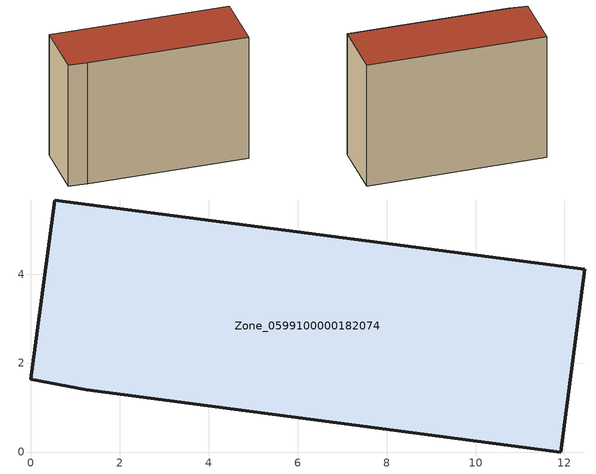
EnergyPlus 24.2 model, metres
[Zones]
Zone_0599100000182074
 floor ground (C_G): 11.91,0 1.25,1.4 0,1.64 0.54,5.67 12.45,4.11 z0
 wall outside (C_F): 1.25,1.4 11.91,0 12.45,4.11 0.54,5.67 0,1.64 1.25,1.4 z0:8.9
 roof outside (C_R): 12.45,4.11 0.54,5.67 0,1.64 1.25,1.4 11.91,0 z8.9
[BUILDING]
Pand.0599100000182074: North Axis=0; Terrain=City; Loads Convergence Tolerance Value=0.04; Temperature Convergence Tolerance Value=0.4; Solar Distribution=FullExterior; Maximum Number of Warmup Days=25; Minimum Number of Warmup Days=1
[Site:Location]
Rotterdam.The.Hague.AP_ZH_NLD Design_Conditions: Latitude=51.96; Longitude=4.45; Time Zone=1; Elevation=-4.5
[SITE:GROUNDTEMPERATURE:BUILDINGSURFACE]
18, 18, 18, 18, 18, 18, 18, 18, 18, 18, 18, 18
[MATERIAL] Thermal Absorptance=0.9; Solar Absorptance=0.7; Visible Absorptance=0.7
Name | Roughness | Thickness | Conductivity | Density | Specific Heat
G.TI.1992-2005 | MediumSmooth | 0.15 | 0.06 | 540 | 1210
F.TI.1992-2005 | Rough | 0.3 | 0.12 | 1920 | 840
R.TI.1992-2005 | MediumRough | 0.2 | 0.08 | 1500 | 1000
[CONSTRUCTION]
C_G: G.TI.1992-2005
C_F: F.TI.1992-2005
C_R: R.TI.1992-2005
[ZONE]
Zone_0599100000182074: Type=1; Multiplier=1; Ceiling Height=Autocalculate; Volume=Autocalculate; Floor Area=autocalculate; Part of Total Floor Area=Yes
[ZONEINFILTRATION:DESIGNFLOWRATE]
Infil_Zone_0599100000182074: Zone or ZoneList or Space or SpaceList=Zone_0599100000182074; Schedule=AlwaysOn; Design Flow Rate Calculation Method=Flow/Area; Flow Rate per Floor Area=0.0015; Constant Term Coefficient=1; Temperature Term Coefficient=0; Velocity Term Coefficient=0; Velocity Squared Term Coefficient=0
[HVACTEMPLATE:ZONE:IDEALLOADSAIRSYSTEM]
Zone_0599100000182074: Maximum Heating Supply Air Temperature=50; Minimum Cooling Supply Air Temperature=13; Maximum Heating Supply Air Humidity Ratio=0.0156; Minimum Cooling Supply Air Humidity Ratio=0.0077; Heating Limit=NoLimit; Cooling Limit=NoLimit; Dehumidification Control Type=ConstantSensibleHeatRatio; Cooling Sensible Heat Ratio=0.7; Dehumidification Setpoint=60; Humidification Control Type=None; Humidification Setpoint=30; Outdoor Air Method=None; Outdoor Air Flow Rate per Person=0.00944; Outdoor Air Flow Rate per Zone Floor Area=0; Outdoor Air Flow Rate per Zone=0; Demand Controlled Ventilation Type=None; Outdoor Air Economizer Type=NoEconomizer; Heat Recovery Type=None; Sensible Heat Recovery Effectiveness=0.7; Latent Heat Recovery Effectiveness=0.65
[ZONECONTROL:THERMOSTAT]
ThermostatControl_Zone_0599100000182074: Zone or ZoneList=Zone_0599100000182074; Control Type Schedule=DualSetpointControlType; Control 1=Thermostat_Zone_0599100000182074; Temperature Difference Between Cutout And Setpoint=0
[THERMOSTATSETPOINT:DUALSETPOINT]
Thermostat_Zone_0599100000182074: Heating Setpoint Temperature Schedule=HeatingSetpoint_Zone_0599100000182074; Cooling Setpoint Temperature Schedule=CoolingSetpoint_Zone_0599100000182074
[SCHEDULE:COMPACT]
HeatingSetpoint_Zone_0599100000182074: Through: 12/31, For: AllDays, Until: 24:00, 21
CoolingSetpoint_Zone_0599100000182074: Through: 12/31, For: AllDays, Until: 24:00, 24
DualSetpointControlType: Through: 12/31, For: AllDays, Until: 24:00, 4
AlwaysOn: Through: 12/31, For: AllDays, Until: 24:00, 1
